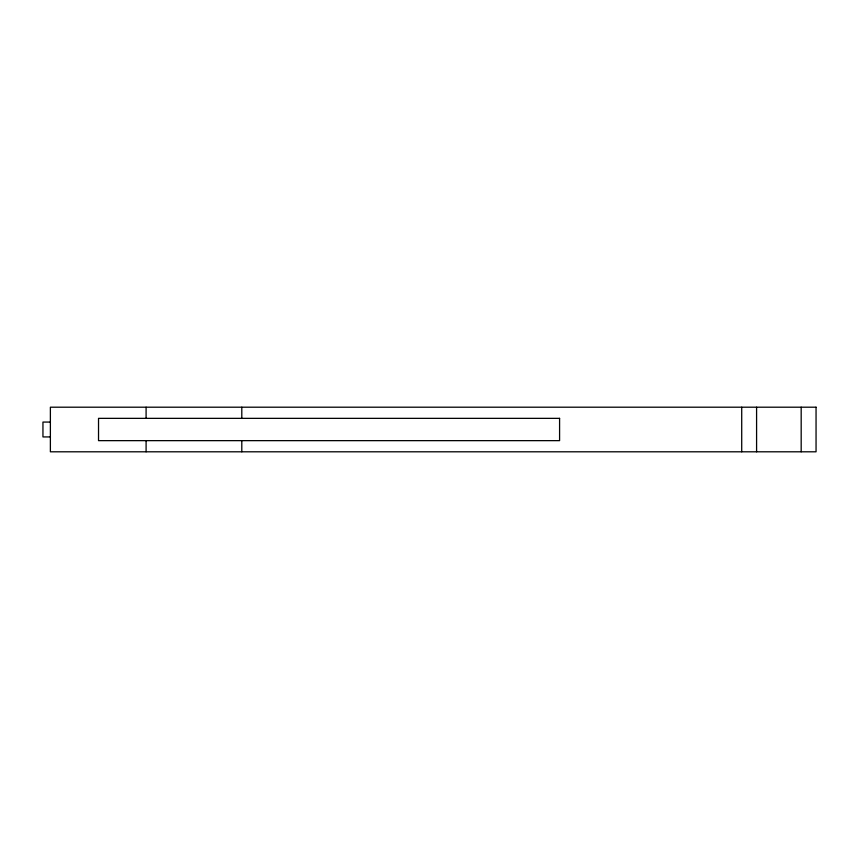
<?xml version="1.0" encoding="UTF-8"?>
<svg xmlns="http://www.w3.org/2000/svg" width="859" height="859" viewBox="0 0 859 859"><rect width="100%" height="100%" fill="white"/><g stroke="black" fill="none" stroke-linecap="round" stroke-linejoin="round"><path stroke-width="1.29" d="M50.38 422.07L42.95 422.07L42.95 436.93L50.38 436.93M801.179 407.198L801.179 451.802M756.586 407.198L756.586 451.802M741.714 407.198L741.714 451.802M241.798 407.198L241.798 418.354M241.798 440.646L241.798 451.802M146.094 407.198L146.094 418.354M146.094 440.646L146.094 451.802M816.05 407.198L50.38 407.198L50.38 451.802L816.05 451.802L816.05 407.198M559.585 418.354L98.527 418.354L98.527 440.646L559.585 440.646L559.585 418.354"/></g></svg>
